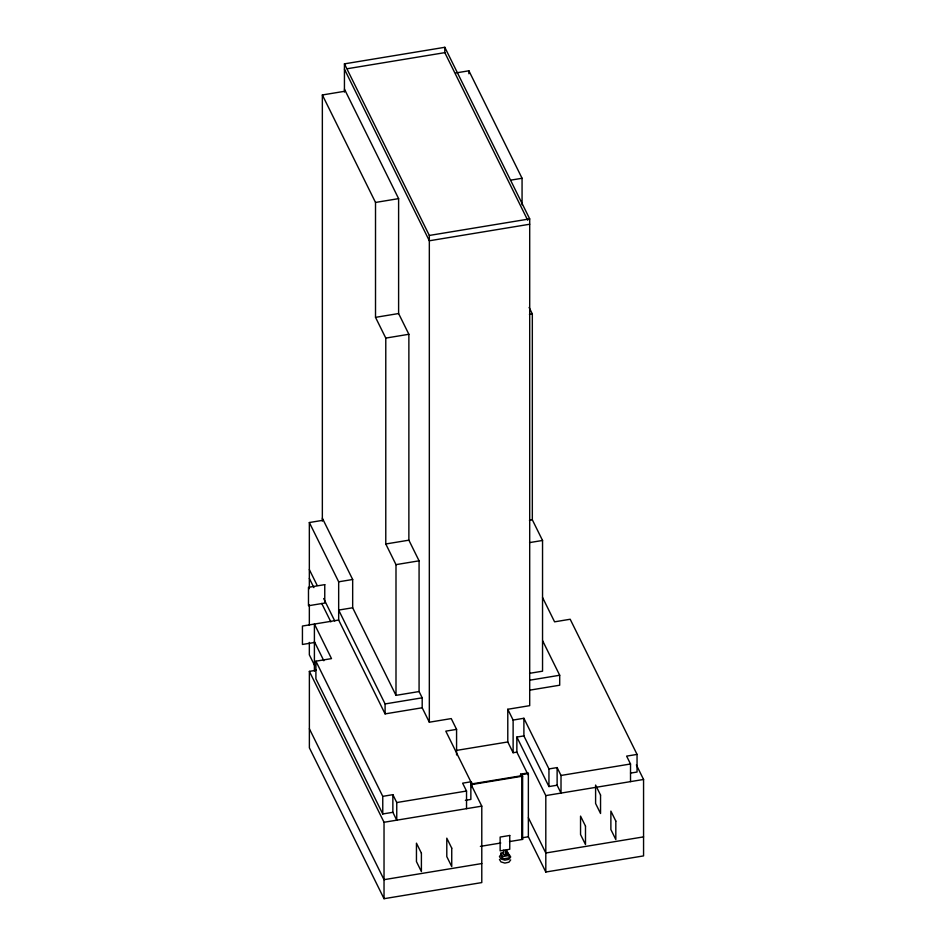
<?xml version="1.0" encoding="UTF-8"?>
<svg xmlns="http://www.w3.org/2000/svg" width="946" height="946" viewBox="0 0 946 946"><rect width="100%" height="100%" fill="white"/><g stroke="black" fill="none" stroke-linecap="round" stroke-linejoin="round"><path stroke-width="1.42" d="M501.238 854.179L499.464 856.52L500.978 858.992L504.892 860.151L508.913 859.311L510.686 856.958L509.173 854.486L507.884 854.108M510.686 859.89L508.913 862.232L504.892 863.071L500.978 861.924L499.464 859.453M505.519 850.88L506.737 849.768L506.737 854.061L505.519 855.172L503.449 854.593L503.449 850.312L505.519 850.88L505.519 855.172M465.373 800.34L470.86 799.429L470.86 781.81L462.629 783.17L466.532 791.033L466.532 808.664M344.439 92.093L344.439 63.855L444.809 47.3L529.701 218.893L529.701 705.657L507.789 709.275L507.789 741.96L513.122 752.732L516.859 752.117L528.081 774.809M347.348 68.715L444.809 52.645L527.738 220.276M322.35 521.14L322.35 94.967L345.444 91.159M455.913 72.937L468.897 70.796L522.062 178.274L522.062 204.797M322.35 94.967L375.515 202.444L398.609 198.636L398.609 313.54L408.873 334.281L408.873 540.178L419.078 560.824L419.078 691.55L422.188 697.817L422.188 707.774L429.33 722.212L451.242 718.593L456.575 729.378L456.575 754.955M510.521 180.178L522.062 178.274M344.439 63.855L429.33 235.448L529.701 218.893M529.701 224.237L429.33 240.781L344.439 69.188M375.515 202.444L375.515 317.348L398.609 313.54M375.515 317.348L385.779 338.089L408.873 334.281M529.441 314.403L532.326 313.93L532.326 519.815L542.543 540.462L542.543 671.187L529.559 673.327M309.342 588.66L309.342 522.535L323.355 520.229M385.779 338.089L385.779 543.985L408.873 540.178M529.441 520.3L532.326 519.815M385.779 543.985L395.996 564.632L419.078 560.824M529.559 542.602L542.543 540.462M309.342 522.535L338.668 581.802L352.669 579.496L352.669 607.77L395.996 695.357L419.078 691.55M352.669 607.77L338.668 610.075L385.093 703.93L385.093 713.887L422.188 707.774M385.093 713.887L338.668 620.044L302.436 626.039L302.436 644.463L314.64 642.452M315.905 661.183L382.763 796.343L392.862 794.675L396.752 802.539L396.752 820.17L392.862 812.307L382.763 813.974L315.905 678.814L315.905 661.183L331.502 658.617L314.403 624.041L314.403 671.116M470.848 784.045L481.786 806.146L481.786 882.583L384.029 898.7L309.377 747.813L309.377 671.376L316.39 670.217M385.093 703.93L422.188 697.817M529.736 680.198L559.701 675.255L559.701 685.211L529.736 690.154M456.575 729.378L445.803 731.152L470.86 781.81M507.789 709.275L513.122 720.06L523.895 718.274L548.952 768.932L548.952 786.564L557.123 785.215L561.013 793.091L561.013 775.46L557.123 767.584L548.952 768.932M516.859 752.117L516.859 737.064L523.895 735.905L548.952 786.564M457.036 750.32L507.789 741.96M630.544 773.107L637.048 772.042L637.048 754.411L626.63 756.126L630.521 763.99L630.521 781.621M520.619 776.039L520.619 774.171L528.081 772.941L528.365 773.509L528.365 836.761L545.807 872.023L643.564 855.905L643.564 779.469L636.362 764.912M509.504 841.573L522.618 839.409L521.837 837.837L521.837 774.585L528.365 773.509M470.872 782.992L471.64 784.565L522.618 776.158L522.618 839.409M396.752 802.539L466.532 791.033M561.013 775.46L630.521 763.99M309.377 671.376L384.029 822.275L481.786 806.146M516.859 737.064L545.807 795.598L643.564 779.469M521.837 837.837L528.365 836.761M480.379 846.374L500.777 843.004M507.553 854.475L507.553 852.098L509.22 855.48L509.22 857.868L502.645 858.944L500.978 855.562L500.978 853.174L503.603 852.748M500.978 853.174L502.645 856.556L509.22 855.48M481.786 863.556L384.029 879.674L309.377 728.775M643.564 836.879L545.807 852.996L528.365 817.722M529.121 307.438L532.326 313.93M344.439 89.137L398.609 198.636M637.048 754.411L570.19 619.252L554.581 621.829L542.555 597.494M542.673 640.844L559.701 675.255M521.837 774.585L522.618 776.158M520.619 774.171L521.4 775.744L472.302 783.832L471.522 782.259M322.35 518.207L352.669 579.496M309.342 569.587L317.17 585.397M323.686 598.558L334.754 620.954M309.342 578.396L313.906 587.62M321.723 603.43L330.852 621.865M314.403 641.672L323.839 660.746M314.557 665.369L309.342 654.833L309.342 642.429M557.123 767.584L557.123 785.215M545.807 795.598L545.807 872.023M523.895 718.274L523.895 735.905M513.122 720.06L513.122 752.732M502.645 856.556L502.645 858.944M471.64 784.565L471.64 787.51M468.897 70.796L468.897 73.753M444.809 47.3L444.809 52.645M429.33 235.448L429.33 722.212M395.996 564.632L395.996 695.357M392.862 794.675L392.862 812.307M384.029 822.275L384.029 898.7M382.763 796.343L382.763 813.974M338.668 581.802L338.668 620.044M309.342 604.778L309.342 625.282M324.762 584.64L308.479 587.324L308.479 605.747L324.762 603.063L324.762 584.64M509.752 835.472L500.138 837.056L500.138 850.856L509.752 849.272L509.752 835.472M615.822 821.104L610.88 811.112L610.88 829.547L615.822 839.528L615.822 821.104M600.544 795.054L595.602 785.074L595.602 803.497L600.544 813.489L600.544 795.054M585.491 826.106L580.548 816.114L580.548 834.549L585.491 844.53L585.491 826.106M451.739 848.16L446.796 838.168L446.796 856.603L451.739 866.583L451.739 848.16M421.396 853.162L416.453 843.17L416.453 861.605L421.396 871.585L421.396 853.162"/></g></svg>
